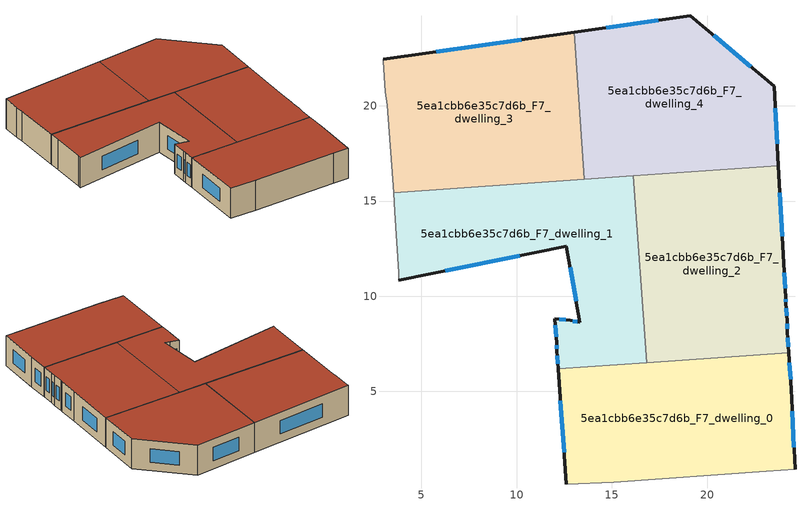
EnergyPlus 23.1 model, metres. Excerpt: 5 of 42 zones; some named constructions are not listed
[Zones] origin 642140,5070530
5ea1cbb6e35c7d6b_F7_dwelling_0
 floor to 5ea1cbb6e35c7d6b_F6_dwelling_0 (EU_floor_Construction): 24.29,7.04 24.42,5.12 24.62,0.92 23.12,0.82 15.11,0.22 12.61,0.12 12.18,6.19 z21
 wall outside (EU_wall_Construction): 12.18,6.19 12.61,0.12 / 24.62,0.92 24.42,5.12 24.29,7.04 z21:24
 wall adiabatic (EU_wall_Construction): 12.61,0.12 15.11,0.22 23.12,0.82 24.62,0.92 z21:24
 wall to 5ea1cbb6e35c7d6b_F7_dwelling_2 (EU_wall_Construction): 24.29,7.04 16.83,6.51 z21:24
 wall to 5ea1cbb6e35c7d6b_F7_dwelling_1 (EU_wall_Construction): 16.82,6.51 12.18,6.19 z21:24
 window (EU_Window_Construction): 12.3,4.51 12.49,1.8 / 24.38,5.65 24.33,6.51 / 24.56,2.08 24.47,3.96 z21.83:23.17
 roof outside (EU_roof_Construction): 24.62,0.92 24.42,5.12 24.29,7.04 12.18,6.19 12.61,0.12 15.11,0.22 23.12,0.82 z24
5ea1cbb6e35c7d6b_F7_dwelling_1
 floor to 5ea1cbb6e35c7d6b_F6_dwelling_1 (EU_floor_Construction): 16.13,16.33 16.82,6.51 12.18,6.19 12.11,7.12 12.11,7.52 12.01,8.83 12.81,8.72 13.31,8.62 12.61,12.63 3.81,10.83 3.81,11.23 3.61,14.43 3.53,15.44 z21
 wall outside (EU_wall_Construction): 3.81,10.83 12.61,12.63 13.31,8.62 12.81,8.72 12.01,8.83 12.11,7.52 12.11,7.12 12.18,6.19 z21:24
 wall adiabatic (EU_wall_Construction): 3.53,15.44 3.61,14.43 3.81,11.23 3.81,10.83 z21:24
 wall to 5ea1cbb6e35c7d6b_F7_dwelling_2 (EU_wall_Construction): 16.82,6.51 16.13,16.33 z21:24
 wall to 5ea1cbb6e35c7d6b_F7_dwelling_3 (EU_wall_Construction): 13.56,16.15 3.53,15.44 z21:24
 wall to 5ea1cbb6e35c7d6b_F7_dwelling_4 (EU_wall_Construction): 16.13,16.33 13.56,16.15 z21:24
 window (EU_Window_Construction): 12.11,7.41 12.11,7.23 / 12.04,8.46 12.08,7.88 / 12.59,8.75 12.23,8.8 / 13.17,8.65 12.95,8.7 / 12.8,11.52 13.12,9.73 / 6.24,11.33 10.17,12.13 / 12.13,6.86 12.16,6.45 z21.83:23.17
 roof outside (EU_roof_Construction): 16.82,6.51 16.13,16.33 3.53,15.44 3.61,14.43 3.81,11.23 3.81,10.83 12.61,12.63 13.31,8.62 12.81,8.72 12.01,8.83 12.11,7.52 12.11,7.12 12.18,6.19 z24
5ea1cbb6e35c7d6b_F7_dwelling_2
 floor to 5ea1cbb6e35c7d6b_F6_dwelling_2 (EU_floor_Construction): 23.74,16.86 24.02,11.72 24.12,9.92 24.12,9.62 24.22,8.72 24.22,8.12 24.29,7.04 16.82,6.51 16.13,16.33 z21
 wall outside (EU_wall_Construction): 24.29,7.04 24.22,8.12 24.22,8.72 24.12,9.62 24.12,9.92 24.02,11.72 23.74,16.86 z21:24
 wall to 5ea1cbb6e35c7d6b_F7_dwelling_4 (EU_wall_Construction): 23.74,16.86 16.13,16.33 z21:24
 window (EU_Window_Construction): 24.27,7.34 24.24,7.82 / 23.94,13.15 23.82,15.44 / 24.09,10.42 24.05,11.22 / 24.12,9.71 24.12,9.84 / 24.19,8.97 24.15,9.37 / 24.22,8.29 24.22,8.55 z21.83:23.17
 roof outside (EU_roof_Construction): 24.29,7.04 24.22,8.12 24.22,8.72 24.12,9.62 24.12,9.92 24.02,11.72 23.74,16.86 16.13,16.33 16.82,6.51 z24
5ea1cbb6e35c7d6b_F7_dwelling_3
 floor to 5ea1cbb6e35c7d6b_F6_dwelling_3 (EU_floor_Construction): 13.02,23.87 13.56,16.15 3.53,15.44 3.21,20.04 3.11,20.74 3.01,22.34 3.01,22.44 z21
 wall outside (EU_wall_Construction): 13.02,23.87 3.01,22.44 z21:24
 wall adiabatic (EU_wall_Construction): 3.01,22.44 3.01,22.34 3.11,20.74 3.21,20.04 3.53,15.44 z21:24
 wall to 5ea1cbb6e35c7d6b_F7_dwelling_4 (EU_wall_Construction): 13.56,16.15 13.02,23.87 z21:24
 window (EU_Window_Construction): 10.25,23.47 5.78,22.83 z21.83:23.17
 roof outside (EU_roof_Construction): 13.56,16.15 13.02,23.87 3.01,22.44 3.01,22.34 3.11,20.74 3.21,20.04 3.53,15.44 z24
5ea1cbb6e35c7d6b_F7_dwelling_4
 floor to 5ea1cbb6e35c7d6b_F6_dwelling_4 (EU_floor_Construction): 23.52,21.03 23.74,16.86 13.56,16.15 13.02,23.87 19.12,24.74 z21
 wall outside (EU_wall_Construction): 23.74,16.86 23.52,21.03 19.12,24.74 13.02,23.87 z21:24
 window (EU_Window_Construction): 17.43,24.49 14.71,24.11 / 22.3,22.06 20.34,23.71 / 23.68,18.02 23.58,19.88 z21.83:23.17
 roof outside (EU_roof_Construction): 23.74,16.86 23.52,21.03 19.12,24.74 13.02,23.87 13.56,16.15 z24
[SCHEDULE:FILE] Column Number=1; Rows to Skip at Top=0; Number of Hours of Data=8760; Column Separator=Comma; Interpolate to Timestep=No; Minutes per Item=60; Adjust Schedule for Daylight Savings=Yes
Name | File
EU_Step8_GainSchedule_5ea1cbb6e35c7d6b_F3_dwelling_0_f000 | ../../schedules/5ea1cbb6e35c7d6b/5ea1cbb6e35c7d6b_F3_dwelling_0_f000_gain.csv
EU_Step8_GainSchedule_5ea1cbb6e35c7d6b_F3_dwelling_1_f000 | ../../schedules/5ea1cbb6e35c7d6b/5ea1cbb6e35c7d6b_F3_dwelling_1_f000_gain.csv
EU_Step8_GainSchedule_5ea1cbb6e35c7d6b_F3_dwelling_2_f000 | ../../schedules/5ea1cbb6e35c7d6b/5ea1cbb6e35c7d6b_F3_dwelling_2_f000_gain.csv
EU_Step8_GainSchedule_5ea1cbb6e35c7d6b_F3_dwelling_3_f000 | ../../schedules/5ea1cbb6e35c7d6b/5ea1cbb6e35c7d6b_F3_dwelling_3_f000_gain.csv
EU_Step8_GainSchedule_5ea1cbb6e35c7d6b_F3_dwelling_4_f000 | ../../schedules/5ea1cbb6e35c7d6b/5ea1cbb6e35c7d6b_F3_dwelling_4_f000_gain.csv
EU_Step8_GainSchedule_5ea1cbb6e35c7d6b_F4_dwelling_0_f000 | ../../schedules/5ea1cbb6e35c7d6b/5ea1cbb6e35c7d6b_F4_dwelling_0_f000_gain.csv
EU_Step8_GainSchedule_5ea1cbb6e35c7d6b_F4_dwelling_1_f000 | ../../schedules/5ea1cbb6e35c7d6b/5ea1cbb6e35c7d6b_F4_dwelling_1_f000_gain.csv
EU_Step8_GainSchedule_5ea1cbb6e35c7d6b_F4_dwelling_2_f000 | ../../schedules/5ea1cbb6e35c7d6b/5ea1cbb6e35c7d6b_F4_dwelling_2_f000_gain.csv
EU_Step8_GainSchedule_5ea1cbb6e35c7d6b_F4_dwelling_3_f000 | ../../schedules/5ea1cbb6e35c7d6b/5ea1cbb6e35c7d6b_F4_dwelling_3_f000_gain.csv
EU_Step8_GainSchedule_5ea1cbb6e35c7d6b_F4_dwelling_4_f000 | ../../schedules/5ea1cbb6e35c7d6b/5ea1cbb6e35c7d6b_F4_dwelling_4_f000_gain.csv
